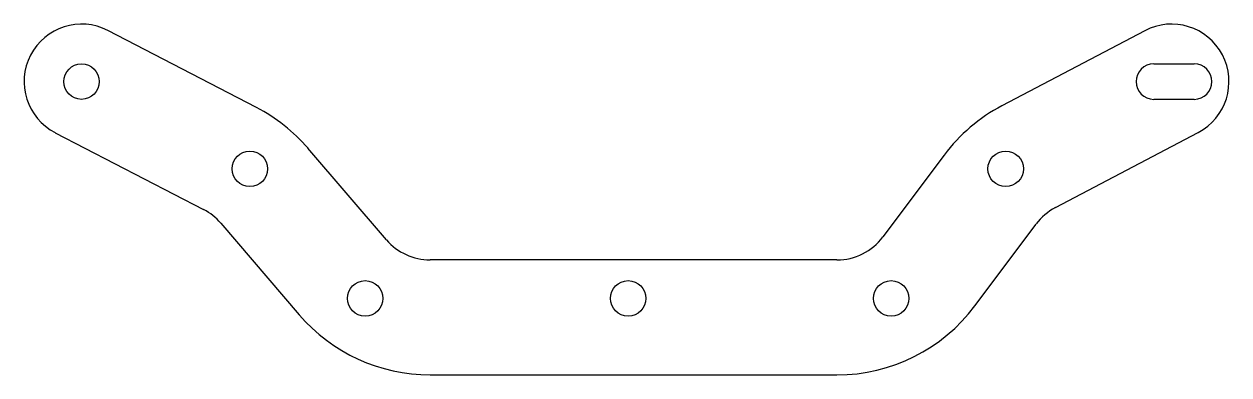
# Model space of a CAD drawing. Extents: x 260.8 to 275.7, y 190.8 to 195.1.
import ezdxf

# ---------------------------------------------------------------- set-up
doc = ezdxf.new("R2010")
doc.units = 0
doc.header["$MEASUREMENT"] = 0
doc.layers.add('CUT', color=7, linetype='CONTINUOUS')

msp = doc.modelspace()

# ---------------------------------------------------------------- linework, layer by layer
at = {"layer": 'CUT', "color": 1, "linetype": 'CONTINUOUS', "ltscale": 12}
for p, q in [((263.698, 194.078), (261.863, 195.027)), ((274.675, 195.025), (272.911, 194.098)), ((261.211, 193.766), (263.045, 192.817)), ((273.571, 192.841), (275.336, 193.768)), ((265.305, 192.443), (264.335, 193.573)), ((272.197, 193.489), (271.44, 192.48)), ((263.258, 192.649), (264.227, 191.518)), ((272.577, 191.628), (273.333, 192.638)), ((270.872, 192.195), (265.844, 192.195)), ((265.844, 190.775), (270.872, 190.775))]:
    msp.add_line(p, q, dxfattribs=at)
at = {"layer": 'CUT', "color": 1, "linetype": 'CONTINUOUS'}
for p, q in [((274.787, 194.616), (275.287, 194.616)), ((275.287, 194.178), (274.787, 194.178))]:
    msp.add_line(p, q, dxfattribs=at)
for centre in [(261.537, 194.397), (263.617, 193.32), (272.957, 193.32), (265.042, 191.72), (268.292, 191.72), (271.542, 191.72)]:
    msp.add_circle(centre, 0.219, dxfattribs=at)
at = {"layer": 'CUT', "color": 1, "linetype": 'CONTINUOUS', "ltscale": 12}
for centre, radius, start, end in [((261.537, 194.397), 0.71, 62.6351, 242.6351), ((275.006, 194.397), 0.71, 297.7207, 477.7206), ((274.787, 194.397), 0.219, 90, 270), ((275.287, 194.397), 0.219, 270, 450), ((262.719, 192.186), 2.13, 40.6272, 62.635), ((273.902, 192.213), 2.13, 117.7206, 143.1684), ((262.719, 192.186), 0.71, 40.6272, 62.635), ((273.902, 192.213), 0.71, 117.7206, 143.1684), ((265.844, 192.905), 0.71, 220.6272, 269.9999), ((270.872, 192.905), 0.71, 270.0001, 323.1685), ((270.872, 192.905), 2.13, 270.0001, 323.1685), ((265.844, 192.905), 2.13, 220.6272, 269.9999)]:
    msp.add_arc(centre, radius, start, end, dxfattribs=at)

doc.saveas('drawing.dxf')
